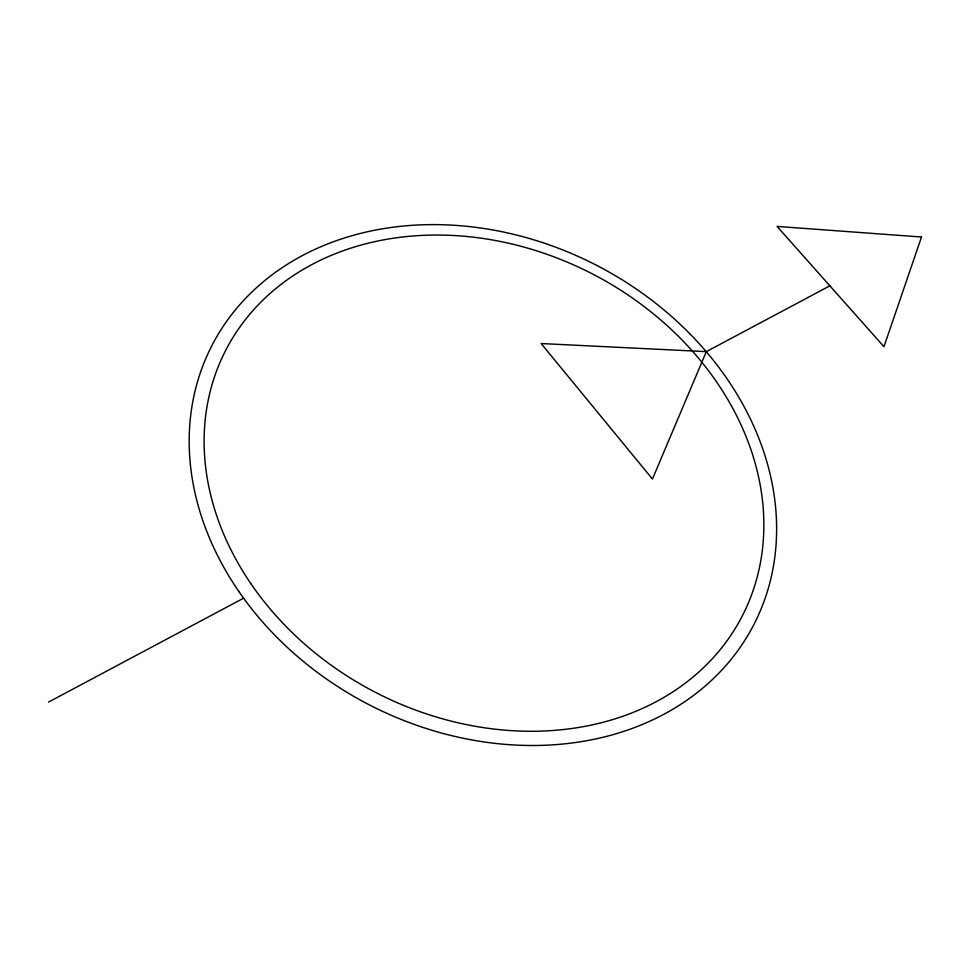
<?xml version="1.0" encoding="UTF-8"?>
<svg xmlns="http://www.w3.org/2000/svg" width="970" height="970" viewBox="0 0 970 970"><rect width="100%" height="100%" fill="white"/><g stroke="black" fill="none" stroke-linecap="round" stroke-linejoin="round"><path stroke-width="1.45" d="M706.318 351.649L652.446 479.034L541.139 343.538L706.318 351.649L829.871 285.823M48.5 702.11L243.579 598.175M921.5 237.007L883.961 346.69L777.067 226.41L921.5 237.007M239.457 592.355A304.786 247.411 27.2 0 0 746.985 636.866A304.786 247.411 27.2 0 0 462.326 225.889A304.786 247.411 27.2 0 0 239.457 592.355M251.327 584.316A290.442 235.674 27.2 0 0 735.078 628.73A290.442 235.674 27.2 0 0 465.588 236.377A290.442 235.674 27.2 0 0 251.327 584.316"/></g></svg>
